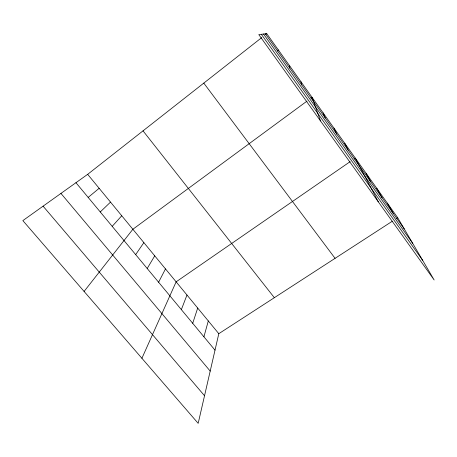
<?xml version="1.0" encoding="UTF-8"?>
<svg xmlns="http://www.w3.org/2000/svg" width="457" height="457" viewBox="0 0 457 457"><rect width="100%" height="100%" fill="white"/><g stroke="black" fill="none" stroke-linecap="round" stroke-linejoin="round"><path stroke-width="0.69" d="M392.374 221.205L218.8 333.69L198.178 423.348L22.85 220.611L87.664 174.34L261.747 37.583M203.919 336.803L208.306 320.94M192.705 323.293L197.698 308.047M181.355 309.629L186.97 295.016M141.91 358.282L176.128 281.838L350.119 161.669M158.602 282.226L165.485 268.91M277.645 51.087L278.296 49.876M147.205 268.499L154.729 255.84M135.672 254.606L143.858 242.627M84.094 291.429L132.867 229.265L307.087 101.054M112.205 226.346L121.751 215.761M100.26 211.968L110.514 202.108M88.178 197.418L99.152 188.301M265.643 34.526L266.751 33.652L397.716 217.743L434.15 279.975L258.805 34.612L266.751 33.652M310.977 98.192L312.085 97.375L320.506 120.956M354.135 158.893L355.283 158.099L378.305 201.828M396.527 218.515L397.716 217.743M43.084 206.164L204.53 395.745M60.947 193.414L210.197 371.09M75.953 182.697L215.013 350.153M87.664 174.34L218.8 333.69M143.024 130.851L274.349 297.69M203.788 83.111L335.072 258.336M265.357 33.818L404.256 228.911M263.54 34.041L412.665 243.278M261.341 34.309L422.714 260.439M387.296 203.102L393.249 213.459M376.757 188.278L382.103 197.807M366.086 173.283L370.821 181.955M344.675 143.19L348.154 150.113M333.941 128.097L336.775 134.13M323.082 112.828L325.247 117.946M300.957 81.734L301.757 84.945M289.698 65.899L289.778 68.127"/></g></svg>
